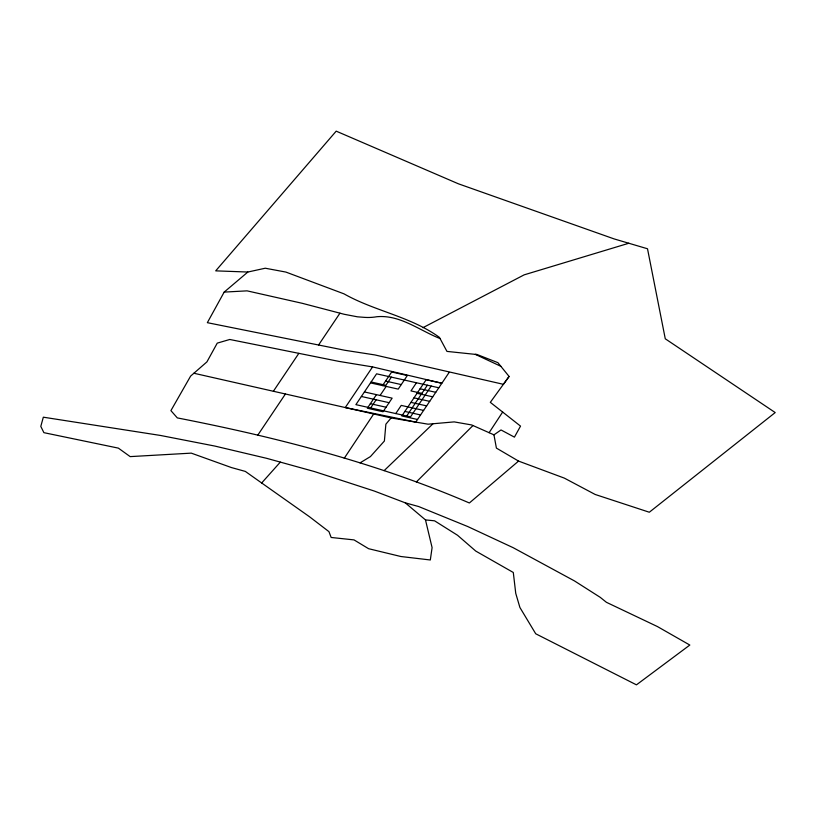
<?xml version="1.0" encoding="UTF-8"?>
<svg xmlns="http://www.w3.org/2000/svg" width="816" height="816" viewBox="0 0 816 816"><rect width="100%" height="100%" fill="white"/><g stroke="black" fill="none" stroke-linecap="round" stroke-linejoin="round"><path stroke-width="1.22" d="M224.176 292.097L247.85 272.034L265.261 268.219L285.886 272.075L344.005 293.852C374.626 311.182 410.662 316.496 439.426 337.385L446.954 351.4L477.217 354.572L497.893 362.661L509.102 376.462L503.401 384.316L374.911 354.94L344.831 350.278L207.346 322.677L224.176 292.097L247.075 290.853L302.379 303.338L344.158 314.272L357.459 316.822L364.925 317.393A29.6 17.095 0 0 0 376.89 316.72C400.034 314.568 419.587 330.49 440.048 338.548M489.1 432.694L502.656 412.049M344.23 458.296L373.697 413.987M273.38 391.262L298.84 353.348M257.846 435.05L285.427 393.985M318.577 345.005L339.935 313.201M417.517 419.475L401.829 415.956L426.166 379.736L441.844 383.245L372.575 366.904L345.27 407.551L415.752 422.107L449.157 372.382M376.451 394.648L367.322 408.235L383.01 411.743L392.139 398.157L364.415 391.955M382.531 385.591L391.66 372.014L407.337 375.523L398.218 389.11L370.495 382.898M370.658 407.949L376.145 399.779M391.364 377.125L385.876 385.295L371.107 381.99M380.093 395.464L386.182 386.407M395.75 413.569L401.237 405.399L423.596 410.417M416.456 382.745L410.968 390.915L421.913 393.363M406.694 416.017L427.4 385.193M431.225 386.05L410.519 416.874L355.888 404.644L376.594 373.82L438.804 387.773M509.102 376.462L490.314 402.349L520.526 426.115L514.427 437.141L501.014 429.95L493.955 434.846L471.638 424.942L454.196 421.892L428.084 424.187L391.129 417.945L193.892 373.249L190.638 376.074L170.911 410.621L177.317 417.904C276.899 437.315 375.972 462.825 469.373 502.982L518.558 461.091L564.356 478.125L595.19 494.476L649.322 512.234L775.2 412.559L665.275 338.793L647.506 248.768L614.132 238.915L458.347 183.784L336.192 131.152L215.699 270.861L247.85 272.034M391.129 417.945L385.876 424.177L384.387 441.028L370.444 456.572L360.06 462.876M405.277 502.84L425.483 519.904L434.581 520.822L457.501 535.235L475.759 551.075L513.295 572.475L515.743 593.334L519.904 607.481L535.724 633.777L636.449 684.848L689.826 645.048L657.4 626.545L606.421 602.31L600.25 597.353L574.505 580.941L513.182 547.699L467.731 526.534L418.69 506.552L405.277 502.84L374.33 491.059L314.548 471.587L266.75 458.347L214.792 446.056L160.456 435.448L43.33 417.19L40.8 426.391L43.891 432.664L118.371 448.127L130.172 456.613L191.281 453.135L231.418 467.558L245.33 471.413L261.671 482.98L280.327 462.111M416.364 481.95L472.974 425.534M384.112 470.648L433 423.759M193.892 373.249L206.917 361.896L217.25 343.128L229.775 339.476L338.895 361.386L372.575 366.904M422.933 327.685L524.158 274.849L628.81 243.25M477.217 354.572L475.32 354.368L500.851 366.302M385.57 381.062L401.258 384.581M420.077 388.793L435.764 392.302M417.037 393.322L432.725 396.831M413.998 397.851L429.685 401.36M410.958 402.38L426.635 405.889M361.376 396.474L389.089 402.686M370.372 403.706L386.05 407.215M404.869 411.427L420.556 414.946M518.558 461.091L496.403 448.096L493.955 434.846M261.671 482.98L309.55 516.783L328.95 531.644L331.153 537.469L354.022 539.896L368.597 548.699L400.87 556.512L430.318 559.98L432.092 547.618L425.483 519.904"/></g></svg>
